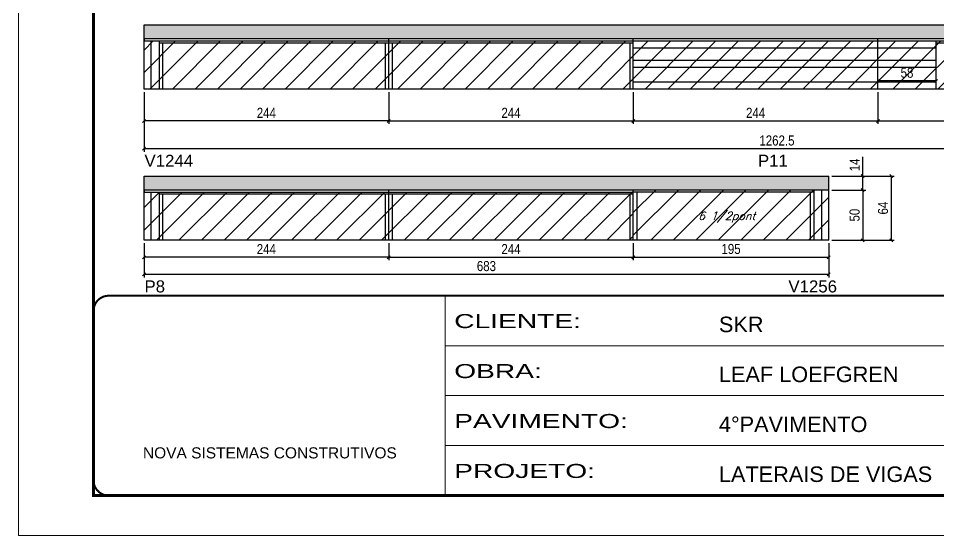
# Model space of a CAD drawing. Extents: x 3309 to 9563, y -2522 to 14608.
# Drawn here: x 4908 to 5826, y 11261 to 11777 of the extents above; entities that cross this region are included whole.
import ezdxf

# ---------------------------------------------------------------- set-up
doc = ezdxf.new("R2010")
doc.units = 0
doc.linetypes.add('CONTINUO', pattern=[0])
doc.linetypes.add('DASHED', pattern=[0.75, 0.5, -0.25])
for name, color, linetype in [('5', 5, 'Continuous'), ('COTA', 241, 'Continuous'), ('Painéis', 200, 'Continuous'), ('SARR_2.2x7', 40, 'Continuous'), ('SARR_3.5x7', 81, 'Continuous'), ('texto', 7, 'Continuous')]:
    doc.layers.add(name, color=color, linetype=linetype)
for name, color, linetype, lineweight in [('Folhas', 255, 'Continuous', 9), ('Hachura', 251, 'Continuous', 9), ('SARRAFO DE PRESSAO', 251, 'DASHED', 9)]:
    doc.layers.add(name, color=color, linetype=linetype, lineweight=lineweight)
doc.styles.add('ARIAL', font='arial.ttf')
doc.styles.add('COTA TECNICA', font='techl___.ttf', dxfattribs={"height": 10})
doc.styles.add('Romans', font='romans.shx')
doc.styles.get("Standard").update_dxf_attribs({"font": 'arial.ttf'})
doc.styles.add('Tecnologia', font='')
doc.styles.get('Tecnologia').set_extended_font_data('Forgotten Futurist')
doc.dimstyles.new('PAINEL', dxfattribs={"dimtxt": 10, "dimasz": 3, "dimexe": 3, "dimexo": 3, "dimgap": 3, "dimtad": 1, "dimdec": 1, "dimzin": 12, "dimdsep": 46, "dimtxsty": 'COTA TECNICA', "dimblk1": 'OBLIQUE', "dimblk2": 'OBLIQUE', "dimsah": 1, "dimcen": 0.9, "dimclrd": 4, "dimclre": 4, "dimclrt": 240, "dimadec": 1, "dimazin": 3, "dimtfac": 1, "dimtdec": 1, "dimtmove": 0, "dimatfit": 3, "dimfxl": 1, "dimtolj": 1, "dimtzin": 12, "dimarcsym": 0})
pattern_1 = [(45, (1598.5, 1148.575), (-11.22532, 11.22532), [])]

# ---------------------------------------------------------------- blocks, each defined once
blk = doc.blocks.new('9999999999')
at = {"color": 30, "linetype": 'CONTINUO'}
for p, q in [((98564.56, 34230.21), (98564.56, 34429.45)), ((98564.56, 34379.64), (99583.98, 34379.64)), ((98564.56, 34329.83), (99487.98, 34329.83)), ((98564.56, 34280.02), (99487.98, 34280.02))]:
    blk.add_line(p, q, dxfattribs=at)
at = {"color": 30, "linetype": 'CONTINUO', "const_width": 2}
blk.add_lwpolyline([(99583.98, 34230.21), (99583.98, 34414.45, 0.414214), (99568.98, 34429.45), (98228.98, 34429.45, 0.414214), (98213.98, 34414.45), (98213.98, 34245.21, 0.414214), (98228.98, 34230.21), (99583.98, 34230.21)], format="xyb", dxfattribs=at)
at = {"layer": 'Folhas'}
blk.add_lwpolyline([(98138.98, 34190.21), (99623.98, 34190.21), (99623.98, 35240.21), (98138.98, 35240.21)], close=True, dxfattribs=at)
at = {"layer": 'Folhas', "color": 30, "const_width": 3}
blk.add_lwpolyline([(98213.98, 34230.21), (99583.98, 34230.21), (99583.98, 35200.21), (98213.98, 35200.21)], close=True, dxfattribs=at)
at = {"color": 7, "linetype": 'Continuous', "ltscale": 5, "style": 'ARIAL'}
for s, height, p in [('SKR', 15.483, (98837.68, 34393.13)), ('LEAF LOEFGREN', 15.4829, (98837.68, 34343.32)), ('4°PAVIMENTO', 15.4829, (98837.68, 34293.51)), ('NOVA SISTEMAS CONSTRUTIVOS', 11.0592, (98263.19, 34267.21)), ('LATERAIS DE VIGAS', 15.4829, (98837.68, 34243.7))]:
    blk.add_text(s, height=height, dxfattribs=at).set_placement(p)
at = {"layer": 'Folhas', "color": 7, "style": 'Tecnologia', "width": 1.5}
for s, p in [('CLIENTE:', (98573.65, 34397.17)), ('OBRA:', (98573.65, 34347.31)), ('PAVIMENTO:', (98573.65, 34297.5)), ('PROJETO:', (98573.65, 34247.69))]:
    blk.add_text(s, height=14, dxfattribs=at).set_placement(p)
blk = doc.blocks.new('_Oblique')
at = {"color": 0, "linetype": 'ByBlock', "lineweight": -2}
blk.add_line((-0.5, -0.5), (0.5, 0.5), dxfattribs=at)
blk = doc.blocks.new('*D153')
at = {"layer": 'COTA', "color": 4, "linetype": 'ByBlock', "lineweight": -2, "transparency": 16777216}
for p, q in [((5033.17, 11703.05), (5033.17, 11671.33)), ((5277.17, 11703.05), (5277.17, 11671.33)), ((5277.17, 11674.33), (5033.17, 11674.33))]:
    blk.add_line(p, q, dxfattribs=at)
at = {"layer": 'Defpoints', "color": 0, "linetype": 'ByBlock', "transparency": 16777216}
for p in [(5033.17, 11706.05), (5277.17, 11706.05), (5033.17, 11674.33)]:
    blk.add_point(p, dxfattribs=at)
at = {"layer": 'COTA', "color": 4, "linetype": 'ByBlock', "lineweight": -2, "transparency": 16777216, "xscale": 3, "yscale": 3, "zscale": 3, "rotation": 180}
blk.add_blockref('_Oblique', (5033.17, 11674.33), dxfattribs=at)
at = {"layer": 'COTA', "color": 4, "linetype": 'ByBlock', "lineweight": -2, "transparency": 16777216, "xscale": 3, "yscale": 3, "zscale": 3}
blk.add_blockref('_Oblique', (5277.17, 11674.33), dxfattribs=at)
at = {"layer": 'COTA', "color": 240, "linetype": 'ByBlock', "transparency": 16777216, "insert": (5155.17, 11682.4), "char_height": 10, "attachment_point": 5, "style": 'COTA TECNICA'}
blk.add_mtext('\\A1;244', dxfattribs=at)
blk = doc.blocks.new('*D193')
at = {"layer": 'COTA', "color": 4, "linetype": 'ByBlock', "lineweight": -2, "transparency": 16777216}
for p, q in [((5033.17, 11703.05), (5033.17, 11643.62)), ((6295.67, 11703.05), (6295.67, 11643.62)), ((6295.67, 11646.62), (5033.17, 11646.62))]:
    blk.add_line(p, q, dxfattribs=at)
at = {"layer": 'Defpoints', "color": 0, "linetype": 'ByBlock', "transparency": 16777216}
for p in [(5033.17, 11706.05), (6295.67, 11706.05), (5033.17, 11646.62)]:
    blk.add_point(p, dxfattribs=at)
at = {"layer": 'COTA', "color": 4, "linetype": 'ByBlock', "lineweight": -2, "transparency": 16777216, "xscale": 3, "yscale": 3, "zscale": 3, "rotation": 180}
blk.add_blockref('_Oblique', (5033.17, 11646.62), dxfattribs=at)
at = {"layer": 'COTA', "color": 4, "linetype": 'ByBlock', "lineweight": -2, "transparency": 16777216, "xscale": 3, "yscale": 3, "zscale": 3}
blk.add_blockref('_Oblique', (6295.67, 11646.62), dxfattribs=at)
at = {"layer": 'COTA', "color": 240, "linetype": 'ByBlock', "transparency": 16777216, "insert": (5664.42, 11654.73), "char_height": 10, "attachment_point": 5, "style": 'COTA TECNICA'}
blk.add_mtext('\\A1;1262.5', dxfattribs=at)
blk = doc.blocks.new('*D199')
at = {"layer": 'COTA', "color": 4, "lineweight": -2, "transparency": 16777216}
for p, q in [((5277.17, 11703.05), (5277.17, 11671.33)), ((5521.17, 11703.05), (5521.17, 11671.33)), ((5277.17, 11674.33), (5521.17, 11674.33))]:
    blk.add_line(p, q, dxfattribs=at)
at = {"layer": 'Defpoints', "color": 0, "transparency": 16777216}
for p in [(5277.17, 11706.05, 0), (5521.17, 11706.05, 0), (5521.17, 11674.33)]:
    blk.add_point(p, dxfattribs=at)
at = {"layer": 'COTA', "color": 4, "lineweight": -2, "transparency": 16777216, "xscale": 3, "yscale": 3, "zscale": 3, "rotation": 180}
blk.add_blockref('_Oblique', (5277.17, 11674.33), dxfattribs=at)
at = {"layer": 'COTA', "color": 4, "lineweight": -2, "transparency": 16777216, "xscale": 3, "yscale": 3, "zscale": 3}
blk.add_blockref('_Oblique', (5521.17, 11674.33), dxfattribs=at)
at = {"layer": 'COTA', "color": 240, "transparency": 16777216, "insert": (5399.17, 11682.4), "char_height": 10, "attachment_point": 5, "style": 'COTA TECNICA'}
blk.add_mtext('\\A1;244', dxfattribs=at)
blk = doc.blocks.new('*D200')
at = {"layer": 'COTA', "color": 4, "lineweight": -2, "transparency": 16777216}
for p, q in [((5765.17, 11703.05), (5765.17, 11671.33)), ((6009.17, 11703.05), (6009.17, 11671.33)), ((5765.17, 11674.33), (6009.17, 11674.33))]:
    blk.add_line(p, q, dxfattribs=at)
at = {"layer": 'Defpoints', "color": 0, "transparency": 16777216}
for p in [(5765.17, 11706.05, 0), (6009.17, 11706.05, 0), (6009.17, 11674.33)]:
    blk.add_point(p, dxfattribs=at)
at = {"layer": 'COTA', "color": 4, "lineweight": -2, "transparency": 16777216, "xscale": 3, "yscale": 3, "zscale": 3, "rotation": 180}
blk.add_blockref('_Oblique', (5765.17, 11674.33), dxfattribs=at)
at = {"layer": 'COTA', "color": 4, "lineweight": -2, "transparency": 16777216, "xscale": 3, "yscale": 3, "zscale": 3}
blk.add_blockref('_Oblique', (6009.17, 11674.33), dxfattribs=at)
at = {"layer": 'COTA', "color": 240, "transparency": 16777216, "insert": (5887.17, 11682.4), "char_height": 10, "attachment_point": 5, "style": 'COTA TECNICA'}
blk.add_mtext('\\A1;244', dxfattribs=at)
blk = doc.blocks.new('*D162')
at = {"layer": 'COTA', "color": 4, "lineweight": -2, "transparency": 16777216}
for p, q in [((5521.17, 11703.05), (5521.17, 11671.33)), ((5765.17, 11703.05), (5765.17, 11671.33)), ((5521.17, 11674.33), (5765.17, 11674.33))]:
    blk.add_line(p, q, dxfattribs=at)
at = {"layer": 'Defpoints', "color": 0, "transparency": 16777216}
for p in [(5521.17, 11706.05, 0), (5765.17, 11706.05, 0), (5765.17, 11674.33)]:
    blk.add_point(p, dxfattribs=at)
at = {"layer": 'COTA', "color": 4, "lineweight": -2, "transparency": 16777216, "xscale": 3, "yscale": 3, "zscale": 3, "rotation": 180}
blk.add_blockref('_Oblique', (5521.17, 11674.33), dxfattribs=at)
at = {"layer": 'COTA', "color": 4, "lineweight": -2, "transparency": 16777216, "xscale": 3, "yscale": 3, "zscale": 3}
blk.add_blockref('_Oblique', (5765.17, 11674.33), dxfattribs=at)
at = {"layer": 'COTA', "color": 240, "transparency": 16777216, "insert": (5643.17, 11682.4), "char_height": 10, "attachment_point": 5, "style": 'COTA TECNICA'}
blk.add_mtext('\\A1;244', dxfattribs=at)
blk = doc.blocks.new('*D201')
at = {"layer": 'COTA', "color": 4, "lineweight": -2, "transparency": 16777216}
for p, q in [((5765.17, 11716.05), (5765.17, 11717.22)), ((5823.17, 11714.22), (5765.17, 11714.22)), ((5823.17, 11716.05), (5823.17, 11717.22))]:
    blk.add_line(p, q, dxfattribs=at)
at = {"layer": 'Defpoints', "color": 0, "transparency": 16777216}
for p in [(5765.17, 11714.22), (5765.17, 11713.05, 0), (5823.17, 11713.05, 0)]:
    blk.add_point(p, dxfattribs=at)
at = {"layer": 'COTA', "color": 4, "lineweight": -2, "transparency": 16777216, "xscale": 3, "yscale": 3, "zscale": 3, "rotation": 180}
blk.add_blockref('_Oblique', (5765.17, 11714.22), dxfattribs=at)
at = {"layer": 'COTA', "color": 4, "lineweight": -2, "transparency": 16777216, "xscale": 3, "yscale": 3, "zscale": 3}
blk.add_blockref('_Oblique', (5823.17, 11714.22), dxfattribs=at)
at = {"layer": 'COTA', "color": 240, "transparency": 16777216, "insert": (5794.17, 11722.35), "char_height": 10, "attachment_point": 5, "style": 'COTA TECNICA'}
blk.add_mtext('\\A1;58', dxfattribs=at)
blk = doc.blocks.new('*D163')
at = {"layer": 'COTA', "color": 4, "linetype": 'ByBlock', "lineweight": -2, "transparency": 16777216}
for p, q in [((5033.17, 11552.37), (5033.17, 11535.42)), ((5277.17, 11552.37), (5277.17, 11535.42)), ((5277.17, 11538.42), (5033.17, 11538.42))]:
    blk.add_line(p, q, dxfattribs=at)
at = {"layer": 'Defpoints', "color": 0, "linetype": 'ByBlock', "transparency": 16777216}
for p in [(5033.17, 11555.37), (5277.17, 11555.37), (5033.17, 11538.42)]:
    blk.add_point(p, dxfattribs=at)
at = {"layer": 'COTA', "color": 4, "linetype": 'ByBlock', "lineweight": -2, "transparency": 16777216, "xscale": 3, "yscale": 3, "zscale": 3, "rotation": 180}
blk.add_blockref('_Oblique', (5033.17, 11538.42), dxfattribs=at)
at = {"layer": 'COTA', "color": 4, "linetype": 'ByBlock', "lineweight": -2, "transparency": 16777216, "xscale": 3, "yscale": 3, "zscale": 3}
blk.add_blockref('_Oblique', (5277.17, 11538.42), dxfattribs=at)
at = {"layer": 'COTA', "color": 240, "linetype": 'ByBlock', "transparency": 16777216, "insert": (5155.17, 11546.49), "char_height": 10, "attachment_point": 5, "style": 'COTA TECNICA'}
blk.add_mtext('\\A1;244', dxfattribs=at)
blk = doc.blocks.new('*D204')
at = {"layer": 'COTA', "color": 4, "linetype": 'ByBlock', "lineweight": -2, "transparency": 16777216}
for p, q in [((5033.17, 11552.37), (5033.17, 11518.26)), ((5716.17, 11552.37), (5716.17, 11518.26)), ((5716.17, 11521.26), (5033.17, 11521.26))]:
    blk.add_line(p, q, dxfattribs=at)
at = {"layer": 'Defpoints', "color": 0, "linetype": 'ByBlock', "transparency": 16777216}
for p in [(5033.17, 11555.37), (5716.17, 11555.37), (5033.17, 11521.26)]:
    blk.add_point(p, dxfattribs=at)
at = {"layer": 'COTA', "color": 4, "linetype": 'ByBlock', "lineweight": -2, "transparency": 16777216, "xscale": 3, "yscale": 3, "zscale": 3, "rotation": 180}
blk.add_blockref('_Oblique', (5033.17, 11521.26), dxfattribs=at)
at = {"layer": 'COTA', "color": 4, "linetype": 'ByBlock', "lineweight": -2, "transparency": 16777216, "xscale": 3, "yscale": 3, "zscale": 3}
blk.add_blockref('_Oblique', (5716.17, 11521.26), dxfattribs=at)
at = {"layer": 'COTA', "color": 240, "linetype": 'ByBlock', "transparency": 16777216, "insert": (5374.67, 11529.5), "char_height": 10, "attachment_point": 5, "style": 'COTA TECNICA'}
blk.add_mtext('\\A1;683', dxfattribs=at)
blk = doc.blocks.new('*D164')
at = {"layer": 'COTA', "color": 4, "lineweight": -2, "transparency": 16777216}
for p, q in [((5277.17, 11552.37), (5277.17, 11535.42)), ((5521.17, 11552.37), (5521.17, 11535.42)), ((5277.17, 11538.42), (5521.17, 11538.42))]:
    blk.add_line(p, q, dxfattribs=at)
at = {"layer": 'Defpoints', "color": 0, "transparency": 16777216}
for p in [(5277.17, 11555.37, 0), (5521.17, 11555.37, 0), (5521.17, 11538.42)]:
    blk.add_point(p, dxfattribs=at)
at = {"layer": 'COTA', "color": 4, "lineweight": -2, "transparency": 16777216, "xscale": 3, "yscale": 3, "zscale": 3, "rotation": 180}
blk.add_blockref('_Oblique', (5277.17, 11538.42), dxfattribs=at)
at = {"layer": 'COTA', "color": 4, "lineweight": -2, "transparency": 16777216, "xscale": 3, "yscale": 3, "zscale": 3}
blk.add_blockref('_Oblique', (5521.17, 11538.42), dxfattribs=at)
at = {"layer": 'COTA', "color": 240, "transparency": 16777216, "insert": (5399.17, 11546.49), "char_height": 10, "attachment_point": 5, "style": 'COTA TECNICA'}
blk.add_mtext('\\A1;244', dxfattribs=at)
blk = doc.blocks.new('*D205')
at = {"layer": 'COTA', "color": 4, "lineweight": -2, "transparency": 16777216}
for p, q in [((5521.17, 11552.37), (5521.17, 11535.42)), ((5716.17, 11552.37), (5716.17, 11535.42)), ((5521.17, 11538.42), (5716.17, 11538.42))]:
    blk.add_line(p, q, dxfattribs=at)
at = {"layer": 'Defpoints', "color": 0, "transparency": 16777216}
for p in [(5521.17, 11555.37, 0), (5716.17, 11555.37, 0), (5716.17, 11538.42)]:
    blk.add_point(p, dxfattribs=at)
at = {"layer": 'COTA', "color": 4, "lineweight": -2, "transparency": 16777216, "xscale": 3, "yscale": 3, "zscale": 3, "rotation": 180}
blk.add_blockref('_Oblique', (5521.17, 11538.42), dxfattribs=at)
at = {"layer": 'COTA', "color": 4, "lineweight": -2, "transparency": 16777216, "xscale": 3, "yscale": 3, "zscale": 3}
blk.add_blockref('_Oblique', (5716.17, 11538.42), dxfattribs=at)
at = {"layer": 'COTA', "color": 240, "transparency": 16777216, "insert": (5618.67, 11546.56), "char_height": 10, "attachment_point": 5, "style": 'COTA TECNICA'}
blk.add_mtext('\\A1;195', dxfattribs=at)
blk = doc.blocks.new('*D145')
at = {"layer": 'COTA', "color": 4, "lineweight": -2, "transparency": 16777216}
for p, q in [((5719.17, 11619.37), (5781.39, 11619.37)), ((5778.39, 11619.37), (5778.39, 11555.37)), ((5719.17, 11555.37), (5781.39, 11555.37))]:
    blk.add_line(p, q, dxfattribs=at)
at = {"layer": 'Defpoints', "color": 0, "transparency": 16777216}
for p in [(5716.17, 11619.37, 0), (5716.17, 11555.37, 0), (5778.39, 11555.37)]:
    blk.add_point(p, dxfattribs=at)
at = {"layer": 'COTA', "color": 4, "lineweight": -2, "transparency": 16777216, "xscale": 3, "yscale": 3, "zscale": 3}
for p, rotation in [((5778.39, 11619.37), 90), ((5778.39, 11555.37), 270)]:
    blk.add_blockref('_Oblique', p, dxfattribs=dict(at, rotation=rotation))
at = {"layer": 'COTA', "color": 240, "transparency": 16777216, "insert": (5770.29, 11587.37), "char_height": 10, "attachment_point": 5, "rotation": 90, "style": 'COTA TECNICA'}
blk.add_mtext('\\A1;64', dxfattribs=at)
blk = doc.blocks.new('*D146')
at = {"layer": 'COTA', "color": 4, "lineweight": -2, "transparency": 16777216}
for p, q in [((5719.17, 11605.37), (5753.03, 11605.37)), ((5750.03, 11605.37), (5750.03, 11555.37)), ((5719.17, 11555.37), (5753.03, 11555.37))]:
    blk.add_line(p, q, dxfattribs=at)
at = {"layer": 'Defpoints', "color": 0, "transparency": 16777216}
for p in [(5716.17, 11605.37, 0), (5716.17, 11555.37, 0), (5750.03, 11555.37)]:
    blk.add_point(p, dxfattribs=at)
at = {"layer": 'COTA', "color": 4, "lineweight": -2, "transparency": 16777216, "xscale": 3, "yscale": 3, "zscale": 3}
for p, rotation in [((5750.03, 11605.37), 90), ((5750.03, 11555.37), 270)]:
    blk.add_blockref('_Oblique', p, dxfattribs=dict(at, rotation=rotation))
at = {"layer": 'COTA', "color": 240, "transparency": 16777216, "insert": (5741.92, 11580.37), "char_height": 10, "attachment_point": 5, "rotation": 90, "style": 'COTA TECNICA'}
blk.add_mtext('\\A1;50', dxfattribs=at)
blk = doc.blocks.new('*D147')
at = {"layer": 'COTA', "color": 4, "lineweight": -2, "transparency": 16777216}
for p, q in [((5750.03, 11619.37), (5750.03, 11638.48)), ((5719.17, 11619.37), (5753.03, 11619.37)), ((5750.03, 11605.37), (5750.03, 11619.37)), ((5719.17, 11605.37), (5753.03, 11605.37))]:
    blk.add_line(p, q, dxfattribs=at)
at = {"layer": 'Defpoints', "color": 0, "transparency": 16777216}
for p in [(5716.17, 11619.37, 0), (5750.03, 11619.37), (5716.17, 11605.37, 0)]:
    blk.add_point(p, dxfattribs=at)
at = {"layer": 'COTA', "color": 4, "lineweight": -2, "transparency": 16777216, "xscale": 3, "yscale": 3, "zscale": 3}
for p, rotation in [((5750.03, 11619.37), 90), ((5750.03, 11605.37), 270)]:
    blk.add_blockref('_Oblique', p, dxfattribs=dict(at, rotation=rotation))
at = {"layer": 'COTA', "color": 240, "transparency": 16777216, "insert": (5741.96, 11630.43), "char_height": 10, "attachment_point": 5, "rotation": 90, "style": 'COTA TECNICA'}
blk.add_mtext('\\A1;14', dxfattribs=at)

msp = doc.modelspace()

# ---------------------------------------------------------------- hatches: boundary and pattern name
at = {"layer": 'COTA'}
h = msp.add_hatch(dxfattribs=at)
h.set_pattern_fill('AR-CONC', color=256, scale=0.03)
h.set_pattern_definition([(50, (-1893.5737, -1505.957), (5.4655401, -0.4781726), [0.5715, -6.2865]), (355, (-1893.5737, -1505.957), (-1.0573026, 5.7317054), [0.4572, -5.0292175]), (100.451445, (-1893.118, -1505.997), (4.4082374, 5.2535326), [0.4857003, -5.3427073]), (46.1842, (-1893.5737, -1504.433), (8.1323712, -1.2612698), [0.85725, -9.42975]), (96.63556, (-1892.896, -1504.538), (7.122124, 7.4227837), [0.7285507, -8.0140682]), (351.18415, (-1893.574, -1504.433), (7.122124, 7.4227837), [0.685799, -7.543792]), (21, (-1892.8117, -1504.814), (4.5484317, -3.067956), [0.5715, -6.2865]), (326, (-1892.8117, -1504.814), (1.8540609, 5.525639), [0.4572, -5.0292]), (71.451445, (-1892.4326, -1505.07), (6.4024926, 2.457683), [0.4857003, -5.3426981]), (37.5, (-1893.5737, -1505.9572), (0.0926581, 2.53665117), [0, -4.96824, 0, -5.1054, 0, -5.04825]), (7.5, (-1893.5737, -1505.9572), (2.00458988, 3.00541724), [0, -2.91084, 0, -4.85394, 0, -1.92405]), (327.5, (-1895.273, -1505.9572), (4.06771786, -0.17186232), [0, -1.905, 0, -5.9436, 0, -7.8867]), (317.5, (-1896.035, -1505.9572), (4.44387544, 0.7627947), [0, -2.4765, 0, -3.94716, 0, -5.6007])])
h.paths.add_polyline_path([(5033.17, 11770.05), (5033.17, 11756.05), (6295.67, 11756.05), (6295.67, 11770.05)])
h = msp.add_hatch(dxfattribs=at)
h.set_pattern_fill('AR-CONC', color=256, scale=0.03)
h.set_pattern_definition([(50, (-1893.5737, -1656.639), (5.4655401, -0.4781726), [0.5715, -6.2865]), (355, (-1893.5737, -1656.639), (-1.0573026, 5.7317054), [0.4572, -5.0292175]), (100.451445, (-1893.118, -1656.679), (4.4082374, 5.2535326), [0.4857003, -5.3427073]), (46.1842, (-1893.5737, -1655.115), (8.1323712, -1.2612698), [0.85725, -9.42975]), (96.63556, (-1892.896, -1655.22), (7.122124, 7.4227837), [0.7285507, -8.0140682]), (351.18415, (-1893.574, -1655.115), (7.122124, 7.4227837), [0.685799, -7.543792]), (21, (-1892.8117, -1655.496), (4.5484317, -3.067956), [0.5715, -6.2865]), (326, (-1892.8117, -1655.496), (1.8540609, 5.525639), [0.4572, -5.0292]), (71.451445, (-1892.4326, -1655.7516), (6.4024926, 2.457683), [0.4857003, -5.3426981]), (37.5, (-1893.5737, -1656.6389), (0.0926581, 2.53665117), [0, -4.96824, 0, -5.1054, 0, -5.04825]), (7.5, (-1893.5737, -1656.639), (2.00458988, 3.00541724), [0, -2.91084, 0, -4.85394, 0, -1.92405]), (327.5, (-1895.273, -1656.6389), (4.06771786, -0.17186232), [0, -1.905, 0, -5.9436, 0, -7.8867]), (317.5, (-1896.035, -1656.639), (4.44387544, 0.7627947), [0, -2.4765, 0, -3.94716, 0, -5.6007])])
h.paths.add_polyline_path([(5716.17, 11605.37), (5716.17, 11619.37), (5033.17, 11619.37), (5033.17, 11605.37)])
at = {"layer": 'Hachura'}
h = msp.add_hatch(dxfattribs=at)
h.set_pattern_fill('ANSI31', color=256, scale=5)
h.set_pattern_definition(pattern_1)
h.paths.add_polyline_path([(5033.17, 11754.05), (5033.17, 11706.05), (5277.17, 11706.05), (5277.17, 11754.05)])
h.paths.add_polyline_path([(5277.17, 11754.05), (5277.17, 11706.05), (5521.17, 11706.05), (5521.17, 11754.05)])
h.paths.add_polyline_path([(5521.17, 11754.05), (5521.17, 11706.05), (5765.17, 11706.05), (5765.17, 11754.05)])
h.paths.add_polyline_path([(6009.17, 11706.05), (6009.17, 11754.05), (5765.17, 11754.05), (5765.17, 11706.05)])
h.paths.add_polyline_path([(6009.17, 11754.05), (6009.17, 11706.05), (6122.67, 11706.05), (6122.67, 11754.05)])
h.paths.add_polyline_path([(6122.67, 11754.05), (6122.67, 11706.05), (6295.67, 11706.05), (6295.67, 11754.05)])
h = msp.add_hatch(dxfattribs=at)
h.set_pattern_fill('ANSI31', color=256, scale=5)
h.set_pattern_definition(pattern_1)
h.paths.add_polyline_path([(5033.17, 11603.37), (5033.17, 11555.37), (5277.17, 11555.37), (5277.17, 11603.37)])
h.paths.add_polyline_path([(5277.17, 11603.37), (5277.17, 11555.37), (5521.17, 11555.37), (5521.17, 11603.37)])
h = msp.add_hatch(dxfattribs=at)
h.set_pattern_fill('ANSI31', color=256, scale=5)
h.paths.add_polyline_path([(5716.17, 11605.37), (5521.17, 11605.37), (5521.17, 11603.37), (5521.17, 11555.37), (5716.17, 11555.37)])

# ---------------------------------------------------------------- linework, layer by layer
at = {"layer": 'COTA'}
for p, q in [((5033.17, 11756.05, 0), (5033.17, 11770.05, 0)), ((5033.17, 11770.05, 0), (6295.67, 11770.05, 0)), ((5033.17, 11605.37, 0), (5033.17, 11619.37, 0)), ((5033.17, 11619.37, 0), (5716.17, 11619.37, 0)), ((5716.17, 11605.37, 0), (5716.17, 11619.37, 0))]:
    msp.add_line(p, q, dxfattribs=at)
at = {"layer": 'Painéis', "linetype": 'ByBlock'}
for p, q in [((6295.67, 11756.05, 0), (5033.17, 11756.05, 0)), ((5033.17, 11706.05, 0), (5033.17, 11756.05, 0)), ((5277.17, 11706.05, 0), (5277.17, 11756.05, 0)), ((5521.17, 11706.05, 0), (5521.17, 11756.05, 0)), ((5765.17, 11706.05, 0), (5765.17, 11756.05, 0)), ((6295.67, 11706.05, 0), (5033.17, 11706.05, 0)), ((5716.17, 11605.37, 0), (5033.17, 11605.37, 0)), ((5033.17, 11555.37, 0), (5033.17, 11605.37, 0)), ((5277.17, 11555.37, 0), (5277.17, 11605.37, 0)), ((5521.17, 11555.37, 0), (5521.17, 11605.37, 0)), ((5716.17, 11555.37, 0), (5716.17, 11605.37, 0)), ((5716.17, 11555.37, 0), (5033.17, 11555.37, 0))]:
    msp.add_line(p, q, dxfattribs=at)
at = {"layer": 'Painéis', "linetype": 'ByBlock', "elevation": 0}
for points in [[(5033.17, 11754.05), (6295.67, 11754.05), (6295.67, 11756.05), (5033.17, 11756.05)], [(5033.17, 11603.37), (5521.17, 11603.37), (5521.17, 11605.37), (5033.17, 11605.37)]]:
    msp.add_lwpolyline(points, close=True, dxfattribs=at)
at = {"layer": 'SARR_2.2x7', "linetype": 'Continuous'}
for p, q in [((5040.17, 11706.05, 0), (5040.17, 11754.05, 0)), ((5277.17, 11751.85, 0), (5048.17, 11751.85, 0)), ((5521.17, 11751.85, 0), (5277.17, 11751.85, 0)), ((6009.17, 11751.85, 0), (5823.17, 11751.85, 0)), ((5765.17, 11747.05, 0), (5521.17, 11747.05, 0)), ((5823.17, 11747.05, 0), (5765.17, 11747.05, 0)), ((5765.17, 11734.64, 0), (5521.17, 11734.64, 0)), ((5823.17, 11734.64, 0), (5765.17, 11734.64, 0)), ((5765.17, 11727.64, 0), (5521.17, 11727.64, 0)), ((5823.17, 11727.64, 0), (5765.17, 11727.64, 0)), ((5765.17, 11713.05, 0), (5521.17, 11713.05, 0)), ((5823.17, 11713.05, 0), (5765.17, 11713.05, 0)), ((5040.17, 11555.37, 0), (5040.17, 11603.37, 0)), ((5277.17, 11601.17, 0), (5048.17, 11601.17, 0)), ((5521.17, 11601.17, 0), (5277.17, 11601.17, 0)), ((5701.17, 11603.17, 0), (5521.17, 11603.17, 0)), ((5709.17, 11555.37, 0), (5709.17, 11605.37, 0))]:
    msp.add_line(p, q, dxfattribs=at)
at = {"layer": 'SARR_3.5x7'}
for p, q in [((5048.17, 11754.05, 0), (5048.17, 11706.05, 0)), ((5051.67, 11751.85, 0), (5051.67, 11706.05, 0)), ((5273.67, 11751.85, 0), (5273.67, 11706.05, 0)), ((5280.67, 11751.85, 0), (5280.67, 11706.05, 0)), ((5517.67, 11751.85, 0), (5517.67, 11706.05, 0)), ((5823.17, 11706.05, 0), (5823.17, 11754.05, 0)), ((5048.17, 11603.37, 0), (5048.17, 11555.37, 0)), ((5051.67, 11601.17, 0), (5051.67, 11555.37, 0)), ((5273.67, 11601.17, 0), (5273.67, 11555.37, 0)), ((5280.67, 11601.17, 0), (5280.67, 11555.37, 0)), ((5517.67, 11601.17, 0), (5517.67, 11555.37, 0)), ((5524.67, 11603.17, 0), (5524.67, 11555.37, 0)), ((5697.67, 11603.17, 0), (5697.67, 11555.37, 0)), ((5701.17, 11605.37, 0), (5701.17, 11555.37, 0))]:
    msp.add_line(p, q, dxfattribs=at)

# ---------------------------------------------------------------- block references
at = {"layer": 'SARRAFO DE PRESSAO', "color": 6, "linetype": 'ByBlock'}
msp.add_blockref('9999999999', (-93231.11, -22929.5), dxfattribs=at)

# ---------------------------------------------------------------- texts
at = {"layer": '5', "linetype": 'Continuous'}
for s, p in [('V1244', (5033.62, 11628.6, 0)), ('P11', (5645.49, 11628.6, 0)), ('P8', (5033.62, 11503.25, 0)), ('V1256', (5675.86, 11503.25, 0))]:
    msp.add_text(s, height=12, rotation=0.00004, dxfattribs=at).set_placement(p)
at = {"layer": 'texto', "color": 2, "insert": (5614.42, 11578.37, 0), "char_height": 8, "attachment_point": 5, "style": 'Romans'}
msp.add_mtext('{\\Q19;\\C256;6 1/2pont}', dxfattribs=at)

# ---------------------------------------------------------------- dimensions: what is measured, and where the dimension line sits
at = {"layer": 'COTA'}
for base, p1, p2, picture, middle in [((5765.17, 11714.22), (5823.17, 11713.05, 0), (5765.17, 11713.05, 0), '*D201', (5794.17, 11722.35)), ((5521.17, 11674.33), (5277.17, 11706.05, 0), (5521.17, 11706.05, 0), '*D199', (5399.17, 11682.4)), ((5765.17, 11674.33), (5521.17, 11706.05, 0), (5765.17, 11706.05, 0), '*D162', (5643.17, 11682.4)), ((5521.17, 11538.42), (5277.17, 11555.37, 0), (5521.17, 11555.37, 0), '*D164', (5399.17, 11546.49)), ((5716.17, 11538.42), (5521.17, 11555.37, 0), (5716.17, 11555.37, 0), '*D205', (5618.67, 11546.56))]:
    dim = msp.add_linear_dim(base=base, p1=p1, p2=p2, dimstyle='PAINEL', dxfattribs=at)
    dim.commit()
    dim.dimension.update_dxf_attribs({"geometry": picture, "text_midpoint": middle})
at = {"layer": 'COTA', "linetype": 'ByBlock'}
for base, p1, p2, picture, middle in [((5033.17, 11674.33, 0), (5277.17, 11706.05, 0), (5033.17, 11706.05, 0), '*D153', (5155.17, 11682.4, 0)), ((5033.17, 11538.42, 0), (5277.17, 11555.37, 0), (5033.17, 11555.37, 0), '*D163', (5155.17, 11546.49, 0))]:
    dim = msp.add_linear_dim(base=base, p1=p1, p2=p2, angle=180, dimstyle='PAINEL', override={"dimtmove": 1}, dxfattribs=at)
    dim.commit()
    dim.dimension.update_dxf_attribs({"geometry": picture, "text_midpoint": middle})
for base, p1, p2, picture, middle in [((5033.17, 11646.62, 0), (6295.67, 11706.05, 0), (5033.17, 11706.05, 0), '*D193', (5664.42, 11654.73, 0)), ((5033.17, 11521.26, 0), (5716.17, 11555.37, 0), (5033.17, 11555.37, 0), '*D204', (5374.67, 11529.5, 0))]:
    dim = msp.add_linear_dim(base=base, p1=p1, p2=p2, angle=180, dimstyle='PAINEL', dxfattribs=at)
    dim.commit()
    dim.dimension.update_dxf_attribs({"geometry": picture, "text_midpoint": middle})
at = {"layer": 'COTA'}
dim = msp.add_linear_dim(base=(6009.17, 11674.33), p1=(5765.17, 11706.05, 0), p2=(6009.17, 11706.05, 0), dimstyle='PAINEL', override={"dimtmove": 1}, dxfattribs=at)
dim.commit()
dim.dimension.update_dxf_attribs({"geometry": '*D200', "text_midpoint": (5887.17, 11682.4)})
for base, p1, p2, picture, middle in [((5750.03, 11619.37), (5716.17, 11605.37, 0), (5716.17, 11619.37, 0), '*D147', (5741.96, 11630.43)), ((5778.39, 11555.37), (5716.17, 11619.37, 0), (5716.17, 11555.37, 0), '*D145', (5770.29, 11587.37)), ((5750.03, 11555.37), (5716.17, 11605.37, 0), (5716.17, 11555.37, 0), '*D146', (5741.92, 11580.37))]:
    dim = msp.add_linear_dim(base=base, p1=p1, p2=p2, angle=90, dimstyle='PAINEL', dxfattribs=at)
    dim.commit()
    dim.dimension.update_dxf_attribs({"geometry": picture, "text_midpoint": middle})

doc.saveas('drawing.dxf')
